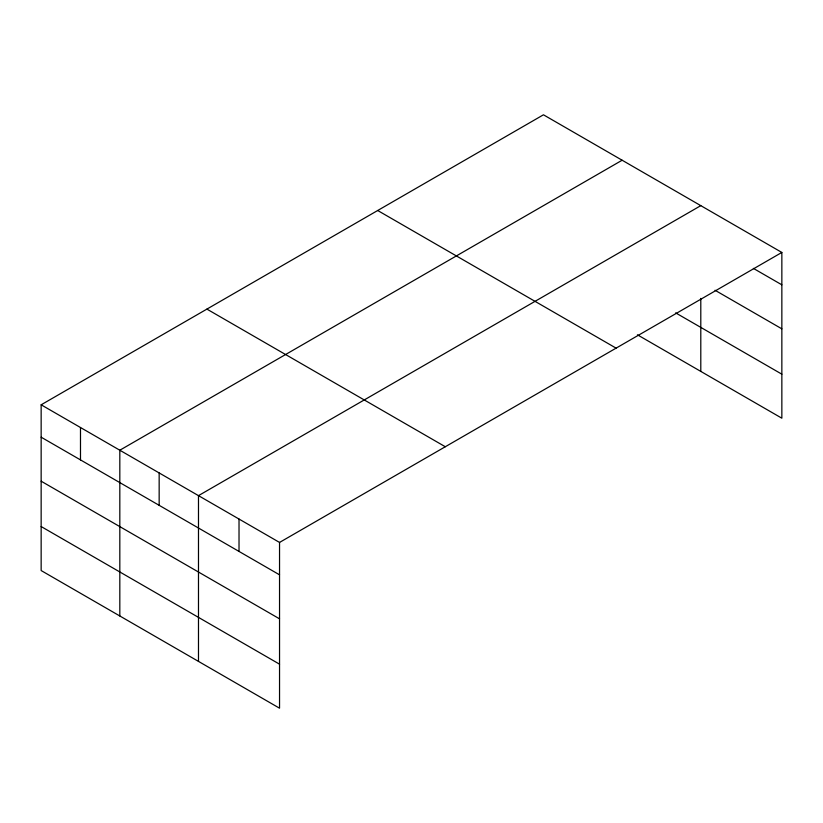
<?xml version="1.0" encoding="UTF-8"?>
<svg xmlns="http://www.w3.org/2000/svg" width="823" height="823" viewBox="0 0 823 823"><rect width="100%" height="100%" fill="white"/><g stroke="black" fill="none" stroke-linecap="round" stroke-linejoin="round"><path stroke-width="1.23" d="M41.15 404.803L279.542 542.439L279.542 708.202L41.15 570.555L41.15 404.803L543.458 114.798L781.85 252.445L781.85 418.197L637.424 334.807M622.126 160.228L119.819 450.222L119.819 615.985M700.795 205.647L198.487 495.641L198.487 661.404M279.542 542.439L781.85 252.445M753.374 268.38L781.85 284.82M715.033 290.262L781.85 328.83M675.662 312.874L781.85 374.177M377.695 210.503L616.088 348.139M206.912 309.109L445.305 446.745M41.15 437.188L279.542 574.824M41.15 481.198L279.542 618.834M41.15 526.545L279.542 664.182M700.795 298.41L700.795 371.399M239.02 519.046L239.02 551.42M159.158 472.937L159.158 505.312M80.489 427.518L80.489 459.892"/></g></svg>
